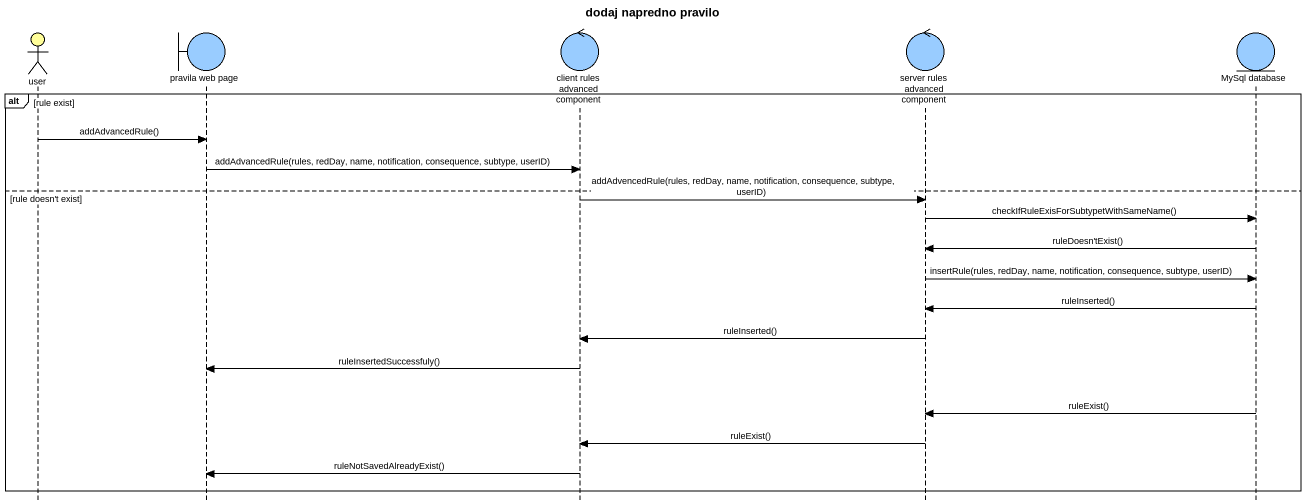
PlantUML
@startuml
title dodaj napredno pravilo
hide footbox
actor user #FFFE99
boundary "pravila web page" as pravila_web_page #99CCFF
control "client rules advanced component" as client_rules_advanced #99CCFF
control "server rules advanced component" as server_rules_advanced #99CCFF
entity "MySql database" as MySql_database #99CCFF

alt rule exist
  user -> pravila_web_page : addAdvancedRule()
  pravila_web_page -> client_rules_advanced : addAdvancedRule(rules, redDay, name, notification, consequence, subtype, userID)
else rule doesn't exist
  client_rules_advanced -> server_rules_advanced : addAdvencedRule(rules, redDay, name, notification, consequence, subtype, userID)
  server_rules_advanced -> MySql_database : checkIfRuleExisForSubtypetWithSameName()
  MySql_database -> server_rules_advanced : ruleDoesn'tExist()
  server_rules_advanced -> MySql_database : insertRule(rules, redDay, name, notification, consequence, subtype, userID)
  MySql_database -> server_rules_advanced : ruleInserted()
  server_rules_advanced -> client_rules_advanced : ruleInserted()
  client_rules_advanced -> pravila_web_page : ruleInsertedSuccessfuly()
  MySql_database -> server_rules_advanced : ruleExist()
  server_rules_advanced -> client_rules_advanced : ruleExist()
  client_rules_advanced -> pravila_web_page : ruleNotSavedAlreadyExist()
end
@enduml
